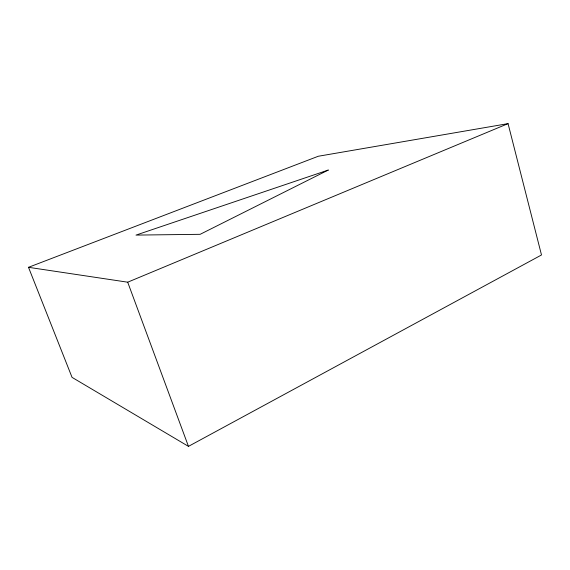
<?xml version="1.0" encoding="UTF-8"?>
<svg xmlns="http://www.w3.org/2000/svg" width="570" height="570" viewBox="0 0 570 570"><rect width="100%" height="100%" fill="white"/><g stroke="black" fill="none" stroke-linecap="round" stroke-linejoin="round"><path stroke-width="0.85" d="M188.456 446.367L541.5 254.975L508.062 123.633L318.288 156.251L28.5 267.309L72.048 377.368L188.456 446.367L127.701 282.193L28.5 267.309M127.701 282.193L508.062 123.633M328.235 170.074L200.156 234.313L136.009 235.096L328.235 170.074"/></g></svg>
